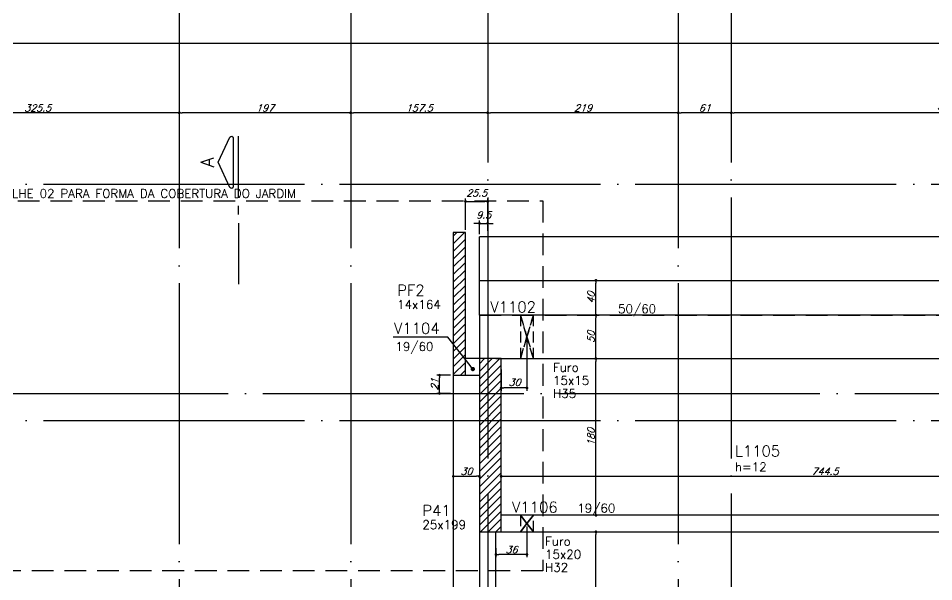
# Model space of a CAD drawing. Extents: x -4723 to 4922, y -2048 to 2452.
# Drawn here: x 746 to 1798, y 1158 to 1806 of the extents above; entities that cross this region are included whole.
import ezdxf
from ezdxf import colors
from ezdxf.entities.mleader import LeaderData, LeaderLine
from ezdxf.enums import TextEntityAlignment as Align
from ezdxf.math import Vec2, Vec3

# ---------------------------------------------------------------- set-up
doc = ezdxf.new("R2010")
doc.units = 0
doc.header["$LTSCALE"] = 50
doc.header["$MEASUREMENT"] = 0
for name, pattern in [('DASHED', [0.75, 0.5, -0.25]), ('EIXO', [6.8, 6, -0.4, 0, -0.4]), ('HIDDEN', [0.375, 0.25, -0.125])]:
    doc.linetypes.add(name, pattern=pattern)
doc.layers.get('0').update_dxf_attribs({"linetype": 'CONTINUOUS'})
doc.layers.get('DEFPOINTS').update_dxf_attribs({"linetype": 'CONTINUOUS'})
for name, color, linetype in [('242', 3, 'CONTINUOUS'), ('71', 6, 'CONTINUOUS'), ('F-AUX-RED', 1, 'CONTINUOUS'), ('F-CORTE-INDICAÇÃO', 4, 'CONTINUOUS'), ('F-COTAS', 106, 'CONTINUOUS'), ('F-COTAS-FUROS', 50, 'CONTINUOUS'), ('F-EIXO', 12, 'EIXO'), ('F-FURO-PAREDE', 2, 'HIDDEN'), ('F-FURO-PAREDE-TEXTOS', 2, 'CONTINUOUS'), ('F-LAJES', 3, 'CONTINUOUS'), ('F-LAJES-DIM', 2, 'CONTINUOUS'), ('F-LAJES-NOME', 4, 'CONTINUOUS'), ('F-PILARES-DIM', 172, 'CONTINUOUS'), ('F-PILARES-HACH', 174, 'CONTINUOUS'), ('F-PILARES-NOME', 170, 'CONTINUOUS'), ('F-PILARES-S', 170, 'CONTINUOUS'), ('F-TEXTO', 6, 'CONTINUOUS'), ('F-VIGAS', 3, 'CONTINUOUS'), ('F-VIGAS-DIM', 2, 'CONTINUOUS'), ('F-VIGAS-NOME', 4, 'CONTINUOUS')]:
    doc.layers.add(name, color=color, linetype=linetype)
doc.styles.add('CP-TEXT-INCL', font='simplex.shx', dxfattribs={"oblique": 20})
doc.styles.add('MCP', font='simplex.shx')
doc.styles.add('ROMANS', font='simplex.shx')
doc.styles.get("Standard").update_dxf_attribs({"font": 'simplex.shx'})
doc.dimstyles.new('CP-COTAS-50', dxfattribs={"dimscale": 0.64, "dimtxt": 12.5, "dimasz": 5, "dimexe": 5, "dimexo": 5, "dimgap": 2.5, "dimtad": 1, "dimdec": 1, "dimdsep": 46, "dimtxsty": 'CP-TEXT-INCL', "dimblk1": 'DOT', "dimblk2": 'DOT', "dimsah": 1, "dimcen": 9, "dimclrd": 256, "dimclre": 256, "dimclrt": 256, "dimadec": 0, "dimazin": 0, "dimtfac": 1, "dimtdec": 1, "dimtmove": 2, "dimatfit": 3, "dimldrblk": 'DOT', "dimfxl": 0, "dimtolj": 1, "dimarcsym": 0})

# ---------------------------------------------------------------- blocks, each defined once
blk = doc.blocks.new('_DOT')
at = {"color": 0, "linetype": 'ByBlock'}
blk.add_line((-0.5, 0), (-1, 0), dxfattribs=at)
at = {"color": 0, "linetype": 'ByBlock', "const_width": 0.5}
blk.add_lwpolyline([(-0.25, 0, 1), (0.25, 0, 1)], format="xyb", close=True, dxfattribs=at)
blk = doc.blocks.new('*D59')
at = {"layer": 'DEFPOINTS', "color": 0, "linetype": 'Continuous', "transparency": 16777216}
for p in [(1409.9, 1215.5), (1409.9, 1215.5), (1409.9, 664.5)]:
    blk.add_point(p, dxfattribs=at)
at = {"layer": 'F-COTAS', "linetype": 'Continuous', "lineweight": -2, "transparency": 16777216}
blk.add_line((1409.9, 667.7), (1409.9, 1212.3), dxfattribs=at)
at = {"layer": 'F-COTAS', "linetype": 'Continuous', "lineweight": -2, "transparency": 16777216, "xscale": 3.2, "yscale": 3.2, "zscale": 3.2}
for p, rotation in [((1409.9, 1215.5), 90), ((1409.9, 664.5), 270)]:
    blk.add_blockref('_DOT', p, dxfattribs=dict(at, rotation=rotation))
at = {"layer": 'F-COTAS', "linetype": 'Continuous', "transparency": 16777216, "insert": (1404.3, 940), "char_height": 8, "attachment_point": 5, "rotation": 90, "style": 'CP-TEXT-INCL'}
blk.add_mtext('\\A1;551', dxfattribs=at)
blk = doc.blocks.new('*D60')
at = {"layer": 'DEFPOINTS', "color": 0, "linetype": 'Continuous', "transparency": 16777216}
for p in [(1409.9, 1414.5), (1409.9, 1414.5), (1409.9, 1234.5)]:
    blk.add_point(p, dxfattribs=at)
at = {"layer": 'F-COTAS', "linetype": 'Continuous', "lineweight": -2, "transparency": 16777216}
blk.add_line((1409.9, 1237.7), (1409.9, 1411.3), dxfattribs=at)
at = {"layer": 'F-COTAS', "linetype": 'Continuous', "lineweight": -2, "transparency": 16777216, "xscale": 3.2, "yscale": 3.2, "zscale": 3.2}
for p, rotation in [((1409.9, 1414.5), 90), ((1409.9, 1234.5), 270)]:
    blk.add_blockref('_DOT', p, dxfattribs=dict(at, rotation=rotation))
at = {"layer": 'F-COTAS', "linetype": 'Continuous', "transparency": 16777216, "insert": (1404.3, 1324.5), "char_height": 8, "attachment_point": 5, "rotation": 90, "style": 'CP-TEXT-INCL'}
blk.add_mtext('\\A1;180', dxfattribs=at)
blk = doc.blocks.new('*D61')
at = {"layer": 'DEFPOINTS', "color": 0, "linetype": 'Continuous', "transparency": 16777216}
for p in [(1409.9, 1464.5), (1409.9, 1464.5), (1409.9, 1414.5)]:
    blk.add_point(p, dxfattribs=at)
at = {"layer": 'F-COTAS', "linetype": 'Continuous', "lineweight": -2, "transparency": 16777216}
blk.add_line((1409.9, 1417.7), (1409.9, 1461.3), dxfattribs=at)
at = {"layer": 'F-COTAS', "linetype": 'Continuous', "lineweight": -2, "transparency": 16777216, "xscale": 3.2, "yscale": 3.2, "zscale": 3.2}
for p, rotation in [((1409.9, 1464.5), 90), ((1409.9, 1414.5), 270)]:
    blk.add_blockref('_DOT', p, dxfattribs=dict(at, rotation=rotation))
at = {"layer": 'F-COTAS', "linetype": 'Continuous', "transparency": 16777216, "insert": (1404.3, 1439.5), "char_height": 8, "attachment_point": 5, "rotation": 90, "style": 'CP-TEXT-INCL'}
blk.add_mtext('\\A1;50', dxfattribs=at)
blk = doc.blocks.new('*D62')
at = {"layer": 'DEFPOINTS', "color": 0, "linetype": 'Continuous', "transparency": 16777216}
for p in [(1409.9, 1504.5), (1409.9, 1504.5), (1409.9, 1464.5)]:
    blk.add_point(p, dxfattribs=at)
at = {"layer": 'F-COTAS', "linetype": 'Continuous', "lineweight": -2, "transparency": 16777216}
blk.add_line((1409.9, 1467.7), (1409.9, 1501.3), dxfattribs=at)
at = {"layer": 'F-COTAS', "linetype": 'Continuous', "lineweight": -2, "transparency": 16777216, "xscale": 3.2, "yscale": 3.2, "zscale": 3.2}
for p, rotation in [((1409.9, 1504.5), 90), ((1409.9, 1464.5), 270)]:
    blk.add_blockref('_DOT', p, dxfattribs=dict(at, rotation=rotation))
at = {"layer": 'F-COTAS', "linetype": 'Continuous', "transparency": 16777216, "insert": (1404.3, 1484.5), "char_height": 8, "attachment_point": 5, "rotation": 90, "style": 'CP-TEXT-INCL'}
blk.add_mtext('\\A1;40', dxfattribs=at)
blk = doc.blocks.new('*D95')
at = {"layer": 'DEFPOINTS', "color": 0, "linetype": 'Continuous', "transparency": 16777216}
for p in [(1246, 1279.3), (1276, 1279.3), (1276, 1279.3)]:
    blk.add_point(p, dxfattribs=at)
at = {"layer": 'F-COTAS', "linetype": 'Continuous', "lineweight": -2, "transparency": 16777216}
blk.add_line((1249.2, 1279.3), (1272.8, 1279.3), dxfattribs=at)
at = {"layer": 'F-COTAS', "linetype": 'Continuous', "lineweight": -2, "transparency": 16777216, "xscale": 3.2, "yscale": 3.2, "zscale": 3.2, "rotation": 180}
blk.add_blockref('_DOT', (1246, 1279.3), dxfattribs=at)
at = {"layer": 'F-COTAS', "linetype": 'Continuous', "lineweight": -2, "transparency": 16777216, "xscale": 3.2, "yscale": 3.2, "zscale": 3.2}
blk.add_blockref('_DOT', (1276, 1279.3), dxfattribs=at)
at = {"layer": 'F-COTAS', "linetype": 'Continuous', "transparency": 16777216, "insert": (1261, 1284.9), "char_height": 8, "attachment_point": 5, "style": 'CP-TEXT-INCL'}
blk.add_mtext('\\A1;30', dxfattribs=at)
blk = doc.blocks.new('*D96')
at = {"layer": 'DEFPOINTS', "color": 0, "linetype": 'Continuous', "transparency": 16777216}
for p in [(1301, 1279.3), (2045.5, 1279.3), (2045.5, 1279.3)]:
    blk.add_point(p, dxfattribs=at)
at = {"layer": 'F-COTAS', "linetype": 'Continuous', "lineweight": -2, "transparency": 16777216}
blk.add_line((1304.2, 1279.3), (2042.3, 1279.3), dxfattribs=at)
at = {"layer": 'F-COTAS', "linetype": 'Continuous', "lineweight": -2, "transparency": 16777216, "xscale": 3.2, "yscale": 3.2, "zscale": 3.2, "rotation": 180}
blk.add_blockref('_DOT', (1301, 1279.3), dxfattribs=at)
at = {"layer": 'F-COTAS', "linetype": 'Continuous', "lineweight": -2, "transparency": 16777216, "xscale": 3.2, "yscale": 3.2, "zscale": 3.2}
blk.add_blockref('_DOT', (2045.5, 1279.3), dxfattribs=at)
at = {"layer": 'F-COTAS', "linetype": 'Continuous', "transparency": 16777216, "insert": (1673.2, 1284.9), "char_height": 8, "attachment_point": 5, "style": 'CP-TEXT-INCL'}
blk.add_mtext('\\A1;744.5', dxfattribs=at)
blk = doc.blocks.new('*U150')
at = {"layer": 'F-EIXO'}
blk.add_line((0, 0), (0, -2753.4852), dxfattribs=at)
at = {"layer": 'F-TEXTO', "style": 'ROMANS'}
blk.add_attdef('EIXO', text='', height=17.5, rotation=360, dxfattribs=at).set_placement((0, 28.2072), align=Align.MIDDLE_CENTER)
blk = doc.blocks.new('*U156')
at = {"layer": 'F-EIXO'}
blk.add_line((0, 0), (7197, 0), dxfattribs=at)
at = {"layer": 'F-TEXTO', "style": 'ROMANS'}
blk.add_attdef('EIXO', text='', height=17.5, dxfattribs=at).set_placement((-28.2072, 0), align=Align.MIDDLE_CENTER)
blk = doc.blocks.new('*U157')
at = {"layer": 'F-EIXO'}
blk.add_line((0, 0), (7285, 0), dxfattribs=at)
at = {"layer": 'F-TEXTO', "style": 'ROMANS'}
blk.add_attdef('EIXO', text='', height=17.5, dxfattribs=at).set_placement((-28.2072, 0), align=Align.MIDDLE_CENTER)
blk = doc.blocks.new('*U161')
at = {"layer": 'F-EIXO'}
blk.add_line((0, 0), (0, -2655), dxfattribs=at)
at = {"layer": 'F-TEXTO', "style": 'ROMANS'}
blk.add_attdef('EIXO', text='', height=17.5, rotation=360, dxfattribs=at).set_placement((0, 28.2), align=Align.MIDDLE_CENTER)
blk = doc.blocks.new('*U177')
at = {"layer": 'F-EIXO'}
blk.add_line((0, 0), (0, -2655), dxfattribs=at)
at = {"layer": 'F-TEXTO', "style": 'ROMANS'}
blk.add_attdef('EIXO', text='', height=17.5, rotation=360, dxfattribs=at).set_placement((0, 28.2), align=Align.MIDDLE_CENTER)
blk = doc.blocks.new('*U170')
at = {"layer": 'F-EIXO'}
blk.add_line((0, 0), (7197, 0), dxfattribs=at)
at = {"layer": 'F-TEXTO', "style": 'ROMANS'}
blk.add_attdef('EIXO', text='', height=17.5, dxfattribs=at).set_placement((-28.2072, 0), align=Align.MIDDLE_CENTER)
blk = doc.blocks.new('*U171')
at = {"layer": 'F-EIXO'}
blk.add_line((0, 0), (0, -2655), dxfattribs=at)
at = {"layer": 'F-TEXTO', "style": 'ROMANS'}
blk.add_attdef('EIXO', text='', height=17.5, rotation=360, dxfattribs=at).set_placement((0, 28.2), align=Align.MIDDLE_CENTER)
blk = doc.blocks.new('*U178')
at = {"layer": 'F-EIXO'}
blk.add_line((0, 0), (0, -2753.4852), dxfattribs=at)
at = {"layer": 'F-TEXTO', "style": 'ROMANS'}
blk.add_attdef('EIXO', text='', height=17.5, rotation=360, dxfattribs=at).set_placement((0, 28.2072), align=Align.MIDDLE_CENTER)
blk = doc.blocks.new('*D231')
at = {"layer": 'DEFPOINTS', "color": 0, "linetype": 'Continuous', "transparency": 16777216}
for p in [(3259.5, 1776.9), (-3490, 1504.5), (3259.5, 1504.5)]:
    blk.add_point(p, dxfattribs=at)
at = {"layer": 'F-COTAS', "linetype": 'Continuous', "lineweight": -2, "transparency": 16777216}
for p, q in [((-3490, 1507.7), (-3490, 1780.1)), ((3259.5, 1507.7), (3259.5, 1780.1)), ((-3486.8, 1776.9), (3256.3, 1776.9))]:
    blk.add_line(p, q, dxfattribs=at)
at = {"layer": 'F-COTAS', "linetype": 'Continuous', "lineweight": -2, "transparency": 16777216, "xscale": 3.2, "yscale": 3.2, "zscale": 3.2, "rotation": 180}
blk.add_blockref('_DOT', (-3490, 1776.9), dxfattribs=at)
at = {"layer": 'F-COTAS', "linetype": 'Continuous', "lineweight": -2, "transparency": 16777216, "xscale": 3.2, "yscale": 3.2, "zscale": 3.2}
blk.add_blockref('_DOT', (3259.5, 1776.9), dxfattribs=at)
at = {"layer": 'F-COTAS', "linetype": 'Continuous', "transparency": 16777216, "insert": (-115.2, 1782.5), "char_height": 8, "attachment_point": 5, "style": 'CP-TEXT-INCL'}
blk.add_mtext('\\A1;6749.5', dxfattribs=at)
blk = doc.blocks.new('*D236')
at = {"layer": 'DEFPOINTS', "color": 0, "linetype": 'Continuous', "transparency": 16777216}
for p in [(1565.5, 1697.1), (1565.5, 1697.1), (2057.5, 1697.1)]:
    blk.add_point(p, dxfattribs=at)
at = {"layer": 'F-COTAS', "linetype": 'Continuous', "lineweight": -2, "transparency": 16777216}
blk.add_line((2054.3, 1697.1), (1568.7, 1697.1), dxfattribs=at)
at = {"layer": 'F-COTAS', "linetype": 'Continuous', "lineweight": -2, "transparency": 16777216, "xscale": 3.2, "yscale": 3.2, "zscale": 3.2, "rotation": 180}
blk.add_blockref('_DOT', (1565.5, 1697.1), dxfattribs=at)
at = {"layer": 'F-COTAS', "linetype": 'Continuous', "lineweight": -2, "transparency": 16777216, "xscale": 3.2, "yscale": 3.2, "zscale": 3.2}
blk.add_blockref('_DOT', (2057.5, 1697.1), dxfattribs=at)
at = {"layer": 'F-COTAS', "linetype": 'Continuous', "transparency": 16777216, "insert": (1811.5, 1702.7), "char_height": 8, "attachment_point": 5, "style": 'CP-TEXT-INCL'}
blk.add_mtext('\\A1;492', dxfattribs=at)
blk = doc.blocks.new('*D237')
at = {"layer": 'DEFPOINTS', "color": 0, "linetype": 'Continuous', "transparency": 16777216}
for p in [(1504.5, 1697.1), (1504.5, 1697.1), (1565.5, 1697.1)]:
    blk.add_point(p, dxfattribs=at)
at = {"layer": 'F-COTAS', "linetype": 'Continuous', "lineweight": -2, "transparency": 16777216}
blk.add_line((1562.3, 1697.1), (1507.7, 1697.1), dxfattribs=at)
at = {"layer": 'F-COTAS', "linetype": 'Continuous', "lineweight": -2, "transparency": 16777216, "xscale": 3.2, "yscale": 3.2, "zscale": 3.2, "rotation": 180}
blk.add_blockref('_DOT', (1504.5, 1697.1), dxfattribs=at)
at = {"layer": 'F-COTAS', "linetype": 'Continuous', "lineweight": -2, "transparency": 16777216, "xscale": 3.2, "yscale": 3.2, "zscale": 3.2}
blk.add_blockref('_DOT', (1565.5, 1697.1), dxfattribs=at)
at = {"layer": 'F-COTAS', "linetype": 'Continuous', "transparency": 16777216, "insert": (1535, 1702.7), "char_height": 8, "attachment_point": 5, "style": 'CP-TEXT-INCL'}
blk.add_mtext('\\A1;61', dxfattribs=at)
blk = doc.blocks.new('*D238')
at = {"layer": 'DEFPOINTS', "color": 0, "linetype": 'Continuous', "transparency": 16777216}
for p in [(1285.5, 1697.1), (1285.5, 1697.1), (1504.5, 1697.1)]:
    blk.add_point(p, dxfattribs=at)
at = {"layer": 'F-COTAS', "linetype": 'Continuous', "lineweight": -2, "transparency": 16777216}
blk.add_line((1501.3, 1697.1), (1288.7, 1697.1), dxfattribs=at)
at = {"layer": 'F-COTAS', "linetype": 'Continuous', "lineweight": -2, "transparency": 16777216, "xscale": 3.2, "yscale": 3.2, "zscale": 3.2, "rotation": 180}
blk.add_blockref('_DOT', (1285.5, 1697.1), dxfattribs=at)
at = {"layer": 'F-COTAS', "linetype": 'Continuous', "lineweight": -2, "transparency": 16777216, "xscale": 3.2, "yscale": 3.2, "zscale": 3.2}
blk.add_blockref('_DOT', (1504.5, 1697.1), dxfattribs=at)
at = {"layer": 'F-COTAS', "linetype": 'Continuous', "transparency": 16777216, "insert": (1395, 1702.7), "char_height": 8, "attachment_point": 5, "style": 'CP-TEXT-INCL'}
blk.add_mtext('\\A1;219', dxfattribs=at)
blk = doc.blocks.new('*D239')
at = {"layer": 'DEFPOINTS', "color": 0, "linetype": 'Continuous', "transparency": 16777216}
for p in [(1128, 1697.1), (1128, 1697.1), (1285.5, 1697.1)]:
    blk.add_point(p, dxfattribs=at)
at = {"layer": 'F-COTAS', "linetype": 'Continuous', "lineweight": -2, "transparency": 16777216}
blk.add_line((1282.3, 1697.1), (1131.2, 1697.1), dxfattribs=at)
at = {"layer": 'F-COTAS', "linetype": 'Continuous', "lineweight": -2, "transparency": 16777216, "xscale": 3.2, "yscale": 3.2, "zscale": 3.2, "rotation": 180}
blk.add_blockref('_DOT', (1128, 1697.1), dxfattribs=at)
at = {"layer": 'F-COTAS', "linetype": 'Continuous', "lineweight": -2, "transparency": 16777216, "xscale": 3.2, "yscale": 3.2, "zscale": 3.2}
blk.add_blockref('_DOT', (1285.5, 1697.1), dxfattribs=at)
at = {"layer": 'F-COTAS', "linetype": 'Continuous', "transparency": 16777216, "insert": (1206.8, 1702.7), "char_height": 8, "attachment_point": 5, "style": 'CP-TEXT-INCL'}
blk.add_mtext('\\A1;157.5', dxfattribs=at)
blk = doc.blocks.new('*D240')
at = {"layer": 'DEFPOINTS', "color": 0, "linetype": 'Continuous', "transparency": 16777216}
for p in [(931, 1697.1), (931, 1697.1), (1128, 1697.1)]:
    blk.add_point(p, dxfattribs=at)
at = {"layer": 'F-COTAS', "linetype": 'Continuous', "lineweight": -2, "transparency": 16777216}
blk.add_line((1124.8, 1697.1), (934.2, 1697.1), dxfattribs=at)
at = {"layer": 'F-COTAS', "linetype": 'Continuous', "lineweight": -2, "transparency": 16777216, "xscale": 3.2, "yscale": 3.2, "zscale": 3.2, "rotation": 180}
blk.add_blockref('_DOT', (931, 1697.1), dxfattribs=at)
at = {"layer": 'F-COTAS', "linetype": 'Continuous', "lineweight": -2, "transparency": 16777216, "xscale": 3.2, "yscale": 3.2, "zscale": 3.2}
blk.add_blockref('_DOT', (1128, 1697.1), dxfattribs=at)
at = {"layer": 'F-COTAS', "linetype": 'Continuous', "transparency": 16777216, "insert": (1029.5, 1702.7), "char_height": 8, "attachment_point": 5, "style": 'CP-TEXT-INCL'}
blk.add_mtext('\\A1;197', dxfattribs=at)
blk = doc.blocks.new('*D241')
at = {"layer": 'DEFPOINTS', "color": 0, "linetype": 'Continuous', "transparency": 16777216}
for p in [(605.5, 1697.1), (605.5, 1697.1), (931, 1697.1)]:
    blk.add_point(p, dxfattribs=at)
at = {"layer": 'F-COTAS', "linetype": 'Continuous', "lineweight": -2, "transparency": 16777216}
blk.add_line((927.8, 1697.1), (608.7, 1697.1), dxfattribs=at)
at = {"layer": 'F-COTAS', "linetype": 'Continuous', "lineweight": -2, "transparency": 16777216, "xscale": 3.2, "yscale": 3.2, "zscale": 3.2, "rotation": 180}
blk.add_blockref('_DOT', (605.5, 1697.1), dxfattribs=at)
at = {"layer": 'F-COTAS', "linetype": 'Continuous', "lineweight": -2, "transparency": 16777216, "xscale": 3.2, "yscale": 3.2, "zscale": 3.2}
blk.add_blockref('_DOT', (931, 1697.1), dxfattribs=at)
at = {"layer": 'F-COTAS', "linetype": 'Continuous', "transparency": 16777216, "insert": (768.2, 1702.7), "char_height": 8, "attachment_point": 5, "style": 'CP-TEXT-INCL'}
blk.add_mtext('\\A1;325.5', dxfattribs=at)
blk = doc.blocks.new('*D264')
at = {"layer": 'DEFPOINTS', "color": 0, "linetype": 'Continuous', "transparency": 16777216}
for p in [(1285.5, 1595.2), (1260, 1559.5), (1285.5, 1563.1)]:
    blk.add_point(p, dxfattribs=at)
at = {"layer": 'F-COTAS', "linetype": 'Continuous', "lineweight": -2, "transparency": 16777216}
for p, q in [((1260, 1562.7), (1260, 1598.4)), ((1263.2, 1595.2), (1282.3, 1595.2)), ((1285.5, 1566.3), (1285.5, 1598.4))]:
    blk.add_line(p, q, dxfattribs=at)
at = {"layer": 'F-COTAS', "linetype": 'Continuous', "lineweight": -2, "transparency": 16777216, "xscale": 3.2, "yscale": 3.2, "zscale": 3.2, "rotation": 180}
blk.add_blockref('_DOT', (1260, 1595.2), dxfattribs=at)
at = {"layer": 'F-COTAS', "linetype": 'Continuous', "lineweight": -2, "transparency": 16777216, "xscale": 3.2, "yscale": 3.2, "zscale": 3.2}
blk.add_blockref('_DOT', (1285.5, 1595.2), dxfattribs=at)
at = {"layer": 'F-COTAS', "linetype": 'Continuous', "transparency": 16777216, "insert": (1272.8, 1604.8), "char_height": 8, "attachment_point": 5, "style": 'CP-TEXT-INCL'}
blk.add_mtext('\\A1;25.5', dxfattribs=at)
blk = doc.blocks.new('*D265')
at = {"layer": 'DEFPOINTS', "color": 0, "linetype": 'Continuous', "transparency": 16777216}
for p in [(1285.5, 1570), (1285.5, 1558.2), (1276, 1554.5)]:
    blk.add_point(p, dxfattribs=at)
at = {"layer": 'F-COTAS', "linetype": 'Continuous', "lineweight": -2, "transparency": 16777216}
for p, q in [((1272.8, 1570), (1269.6, 1570)), ((1276, 1557.7), (1276, 1573.2)), ((1276, 1570), (1285.5, 1570)), ((1285.5, 1561.4), (1285.5, 1573.2)), ((1288.7, 1570), (1291.9, 1570))]:
    blk.add_line(p, q, dxfattribs=at)
at = {"layer": 'F-COTAS', "linetype": 'Continuous', "lineweight": -2, "transparency": 16777216, "xscale": 3.2, "yscale": 3.2, "zscale": 3.2}
blk.add_blockref('_DOT', (1276, 1570), dxfattribs=at)
at = {"layer": 'F-COTAS', "linetype": 'Continuous', "lineweight": -2, "transparency": 16777216, "xscale": 3.2, "yscale": 3.2, "zscale": 3.2, "rotation": 180}
blk.add_blockref('_DOT', (1285.5, 1570), dxfattribs=at)
at = {"layer": 'F-COTAS', "linetype": 'Continuous', "transparency": 16777216, "insert": (1280.8, 1579.6), "char_height": 8, "attachment_point": 5, "style": 'CP-TEXT-INCL'}
blk.add_mtext('\\A1;9.5', dxfattribs=at)
blk = doc.blocks.new('*D266')
at = {"layer": 'DEFPOINTS', "color": 0, "linetype": 'Continuous', "transparency": 16777216}
for p in [(1230.1, 1395.5), (1246, 1395.5), (1246, 1374.5)]:
    blk.add_point(p, dxfattribs=at)
at = {"layer": 'F-COTAS', "linetype": 'Continuous', "lineweight": -2, "transparency": 16777216}
for p, q in [((1242.8, 1395.5), (1226.9, 1395.5)), ((1230.1, 1377.7), (1230.1, 1392.3)), ((1242.8, 1374.5), (1226.9, 1374.5))]:
    blk.add_line(p, q, dxfattribs=at)
at = {"layer": 'F-COTAS', "linetype": 'Continuous', "lineweight": -2, "transparency": 16777216, "xscale": 3.2, "yscale": 3.2, "zscale": 3.2}
for p, rotation in [((1230.1, 1395.5), 90), ((1230.1, 1374.5), 270)]:
    blk.add_blockref('_DOT', p, dxfattribs=dict(at, rotation=rotation))
at = {"layer": 'F-COTAS', "linetype": 'Continuous', "transparency": 16777216, "insert": (1224.5, 1385), "char_height": 8, "attachment_point": 5, "rotation": 90, "style": 'CP-TEXT-INCL'}
blk.add_mtext('\\A1;21', dxfattribs=at)
blk = doc.blocks.new('*U11')
at = {"layer": 'F-CORTE-INDICAÇÃO'}
for p, q in [((-100, 0), (-170, 0)), ((-80, 0), (-90, 0)), ((-70, 0), (0, 0))]:
    blk.add_line(p, q, dxfattribs=at)
blk.add_lwpolyline([(-112, 6, 0.802585), (-111.2, 9.8), (-140, 23.3), (-168.8, 9.8, 0.802585), (-168, 6)], format="xyb", close=True, dxfattribs=at)
at = {"layer": 'F-CORTE-INDICAÇÃO', "style": 'ROMANS'}
blk.add_attdef('CORTE', text='', height=15, dxfattribs=at).set_placement((-140, 35.8), align=Align.MIDDLE_CENTER)
at = {"layer": 'F-CORTE-INDICAÇÃO', "color": 2, "style": 'ROMANS'}
blk.add_attdef('FOLHA', text='', height=12, dxfattribs=at).set_placement((-140, -10), align=Align.MIDDLE_CENTER)
blk = doc.blocks.new('*D535')
at = {"layer": 'DEFPOINTS', "color": 0, "linetype": 'Continuous', "transparency": 16777216}
for p in [(1330.6, 1439.5), (1301, 1405.4), (1301, 1380.9)]:
    blk.add_point(p, dxfattribs=at)
at = {"layer": 'F-COTAS-FUROS', "linetype": 'Continuous', "lineweight": -2, "transparency": 16777216}
for p, q in [((1330.6, 1436.3), (1330.6, 1377.7)), ((1301, 1402.2), (1301, 1377.7)), ((1327.4, 1380.9), (1304.2, 1380.9))]:
    blk.add_line(p, q, dxfattribs=at)
at = {"layer": 'F-COTAS-FUROS', "linetype": 'Continuous', "lineweight": -2, "transparency": 16777216, "xscale": 3.2, "yscale": 3.2, "zscale": 3.2, "rotation": 180}
blk.add_blockref('_DOT', (1301, 1380.9), dxfattribs=at)
at = {"layer": 'F-COTAS-FUROS', "linetype": 'Continuous', "lineweight": -2, "transparency": 16777216, "xscale": 3.2, "yscale": 3.2, "zscale": 3.2}
blk.add_blockref('_DOT', (1330.6, 1380.9), dxfattribs=at)
at = {"layer": 'F-COTAS-FUROS', "linetype": 'Continuous', "transparency": 16777216, "insert": (1316.3, 1387.3), "char_height": 8, "attachment_point": 5, "style": 'CP-TEXT-INCL'}
blk.add_mtext('\\A1;30', dxfattribs=at)
blk = doc.blocks.new('*D536')
at = {"layer": 'DEFPOINTS', "color": 0, "linetype": 'Continuous', "transparency": 16777216}
for p in [(1330.6, 1225), (1295, 1199.8), (1295, 1189.4)]:
    blk.add_point(p, dxfattribs=at)
at = {"layer": 'F-COTAS-FUROS', "linetype": 'Continuous', "lineweight": -2, "transparency": 16777216}
for p, q in [((1330.6, 1221.8), (1330.6, 1186.2)), ((1295, 1196.6), (1295, 1186.2)), ((1327.4, 1189.4), (1298.2, 1189.4))]:
    blk.add_line(p, q, dxfattribs=at)
at = {"layer": 'F-COTAS-FUROS', "linetype": 'Continuous', "lineweight": -2, "transparency": 16777216, "xscale": 3.2, "yscale": 3.2, "zscale": 3.2, "rotation": 180}
blk.add_blockref('_DOT', (1295, 1189.4), dxfattribs=at)
at = {"layer": 'F-COTAS-FUROS', "linetype": 'Continuous', "lineweight": -2, "transparency": 16777216, "xscale": 3.2, "yscale": 3.2, "zscale": 3.2}
blk.add_blockref('_DOT', (1330.6, 1189.4), dxfattribs=at)
at = {"layer": 'F-COTAS-FUROS', "linetype": 'Continuous', "transparency": 16777216, "insert": (1312.8, 1195), "char_height": 8, "attachment_point": 5, "style": 'CP-TEXT-INCL'}
blk.add_mtext('\\A1;36', dxfattribs=at)

msp = doc.modelspace()

# ---------------------------------------------------------------- hatches: boundary and pattern name
at = {"layer": 'F-PILARES-HACH', "linetype": 'Continuous'}
h = msp.add_hatch(dxfattribs=at)
h.set_pattern_fill('ANSI31', color=256, scale=50, style=0)
h.paths.add_polyline_path([(1246, 1395.5), (1260, 1395.5), (1260, 1559.5), (1246, 1559.5)], flags=16)
h = msp.add_hatch(dxfattribs=at)
h.set_pattern_fill('ANSI31', color=256, scale=50, style=0)
h.paths.add_polyline_path([(1276, 1215.5), (1301, 1215.5), (1301, 1414.5), (1276, 1414.5)], flags=16)

# ---------------------------------------------------------------- linework, layer by layer
at = {"layer": '242', "linetype": 'Continuous'}
for p, q in [((1253, 1477.5), (1253, 1477.5)), ((1288.5, 1315), (1288.5, 1315))]:
    msp.add_line(p, q, dxfattribs=at)
at = {"layer": '71', "color": 2}
for p in [(1276, 1504.5), (3259.5, 1554.5)]:
    msp.add_line(p, (1276, 1554.5), dxfattribs=at)
at = {"layer": '71', "color": 1, "linetype": 'DASHED'}
msp.add_line((1276, 1464.5), (3259.5, 1464.5), dxfattribs=at)
msp.add_lwpolyline([(1276, 1464.5), (1276, 1504.5)], dxfattribs=at)
at = {"layer": 'F-AUX-RED', "color": 4, "linetype": 'DASHED'}
msp.add_lwpolyline([(557.805, 1595.868), (1349.013, 1595.868), (1349.013, 1170.54), (557.805, 1170.54)], close=True, dxfattribs=at)
at = {"layer": 'F-FURO-PAREDE'}
for points in [[(1330.6, 1439.5), (1323.1, 1414.5), (1338.1, 1414.5), (1330.6, 1439.5), (1338.1, 1414.5), (1338.1, 1464.5), (1330.6, 1439.5), (1338.1, 1464.5), (1323.1, 1464.5), (1330.6, 1439.5), (1323.1, 1464.5), (1323.1, 1414.5), (1330.6, 1439.5)], [(1330.6, 1225), (1323.1, 1215.5), (1338.1, 1215.5), (1330.6, 1225), (1338.1, 1215.5), (1338.1, 1234.5), (1330.6, 1225), (1338.1, 1234.5), (1323.1, 1234.5), (1330.6, 1225), (1323.1, 1234.5), (1323.1, 1215.5), (1330.6, 1225)]]:
    msp.add_lwpolyline(points, dxfattribs=at)
at = {"layer": 'F-LAJES', "linetype": 'Continuous'}
for p, q in [((1276, 1464.5), (1276, 1504.5)), ((1276, 1504.5), (3259.5, 1504.5)), ((1246, 1395.5), (1246, 664.5))]:
    msp.add_line(p, q, dxfattribs=at)
at = {"layer": 'F-PILARES-S', "linetype": 'Continuous'}
for points in [[(1246, 1395.5), (1260, 1395.5), (1260, 1559.5), (1246, 1559.5), (1246, 1395.5)], [(1276, 1215.5), (1301, 1215.5), (1301, 1414.5), (1276, 1414.5), (1276, 1215.5)]]:
    msp.add_lwpolyline(points, dxfattribs=at)
at = {"layer": 'F-VIGAS'}
for points in [[(1276, 1464.5), (1276, 1414.5)], [(2060.5, 1464.5), (1276, 1464.5)], [(1276, 1414.5), (1260, 1414.5)], [(1295, 1414.5), (2051, 1414.5)], [(1260, 1395.5), (1276, 1395.5)], [(2045.5, 1234.5), (1301, 1234.5)], [(1276, 1215.5), (1276, 984.5)], [(1295, 984.5), (1295, 1215.5)], [(1301, 1215.5), (2045.5, 1215.5)]]:
    msp.add_lwpolyline(points, dxfattribs=at)

# ---------------------------------------------------------------- block references
at = {"layer": 'F-CORTE-INDICAÇÃO', "linetype": 'Continuous'}
ref = msp.add_blockref('*U11', (998.974, 1500.134), dxfattribs=dict(at, xscale=-1, rotation=90))
ref.add_attrib('CORTE', 'A', dxfattribs={"height": 15, "rotation": 90, "style": 'ROMANS'}).set_placement((963.211, 1640.134), align=Align.MIDDLE_CENTER)
at = {"layer": 'F-EIXO', "linetype": 'Continuous'}
for name, p in [('*U178', (1285.5, 1939.842)), ('*U150', (1565.5, 1939.842)), ('*U177', (931, 1841.357)), ('*U171', (1128, 1841.357)), ('*U161', (1504.5, 1841.357)), ('*U170', (-3646.32, 1615)), ('*U157', (-3734.274, 1374.5)), ('*U156', (-3646.32, 1343.5))]:
    msp.add_blockref(name, p, dxfattribs=at)

# ---------------------------------------------------------------- texts
at = {"layer": '71', "color": 2, "style": 'MCP'}
msp.add_text('VER DETALHE 02 PARA FORMA DA COBERTURA DO JARDIM', height=10, dxfattribs=at).set_placement((675.272, 1599.253))
at = {"layer": 'F-FURO-PAREDE-TEXTOS', "linetype": 'Continuous', "style": 'MCP'}
for s, p in [('Furo', (1360.622, 1399.5)), ('15x15', (1360.622, 1384.5)), ('H35', (1360.622, 1369.5)), ('Furo', (1351.429, 1199.63)), ('15x20', (1351.429, 1184.63)), ('H32', (1351.429, 1169.63))]:
    msp.add_text(s, height=10, dxfattribs=at).set_placement(p)
at = {"layer": 'F-LAJES-DIM', "linetype": 'Continuous', "style": 'MCP'}
msp.add_text('h=12', height=10, dxfattribs=at).set_placement((1569.742, 1285.081))
at = {"layer": 'F-LAJES-NOME', "linetype": 'Continuous', "style": 'MCP'}
msp.add_text('L1105', height=12.5, dxfattribs=at).set_placement((1569.742, 1302.081))
at = {"layer": 'F-PILARES-DIM', "linetype": 'Continuous', "style": 'MCP'}
for s, p in [('14x164', (1181.436, 1471.791)), ('25x199', (1210.419, 1218.723))]:
    msp.add_text(s, height=10, dxfattribs=at).set_placement(p)
at = {"layer": 'F-PILARES-NOME', "linetype": 'Continuous', "style": 'MCP'}
for s, p in [('PF2', (1181.436, 1486.791)), ('P41', (1210.419, 1233.723))]:
    msp.add_text(s, height=12.5, dxfattribs=at).set_placement(p)
at = {"layer": 'F-VIGAS-DIM', "linetype": 'Continuous', "style": 'MCP'}
for s, p in [('50/60', (1435.375, 1466.765)), ('19/60', (1179.425, 1423.345)), ('19/60', (1388.5, 1237.625))]:
    msp.add_text(s, height=10, dxfattribs=at).set_placement(p)
at = {"layer": 'F-VIGAS-NOME', "linetype": 'Continuous', "style": 'MCP'}
for s, p in [('V1102', (1288.5, 1467.625)), ('V1104', (1177.78, 1443.067)), ('V1106', (1313.5, 1237.625))]:
    msp.add_text(s, height=12.5, dxfattribs=at).set_placement(p)

# ---------------------------------------------------------------- dimensions: what is measured, and where the dimension line sits
at = {"layer": 'F-COTAS', "linetype": 'Continuous'}
for base, p1, p2, picture, middle in [((3259.5, 1776.883), (-3490, 1504.5), (3259.5, 1504.5), '*D231', (-115.25, 1782.483)), ((605.5, 1697.104), (931, 1697.104), (605.5, 1697.104), '*D241', (768.25, 1702.704)), ((931, 1697.104), (1128, 1697.104), (931, 1697.104), '*D240', (1029.5, 1702.704)), ((1128, 1697.104), (1285.5, 1697.104), (1128, 1697.104), '*D239', (1206.75, 1702.704)), ((1285.5, 1697.104), (1504.5, 1697.104), (1285.5, 1697.104), '*D238', (1395, 1702.704)), ((1504.5, 1697.104), (1565.5, 1697.104), (1504.5, 1697.104), '*D237', (1535, 1702.704)), ((1565.5, 1697.104), (2057.5, 1697.104), (1565.5, 1697.104), '*D236', (1811.5, 1702.704)), ((1285.5, 1595.223), (1260, 1559.5), (1285.5, 1563.13), '*D264', (1272.75, 1604.823)), ((1285.5, 1569.987), (1276, 1554.5), (1285.5, 1558.192), '*D265', (1280.75, 1579.587))]:
    dim = msp.add_linear_dim(base=base, p1=p1, p2=p2, dimstyle='CP-COTAS-50', dxfattribs=at)
    dim.commit()
    dim.dimension.update_dxf_attribs({"geometry": picture, "text_midpoint": middle})
for base, p1, p2, angle, picture, middle in [((1409.876, 1504.5), (1409.876, 1464.5), (1409.876, 1504.5), 270, '*D62', (1404.276, 1484.5)), ((1409.876, 1464.5), (1409.876, 1414.5), (1409.876, 1464.5), 270, '*D61', (1404.276, 1439.5)), ((1409.876, 1414.5), (1409.876, 1234.5), (1409.876, 1414.5), 270, '*D60', (1404.276, 1324.5)), ((1230.068, 1395.5), (1246, 1374.5), (1246, 1395.5), 90, '*D266', (1224.468, 1385)), ((1276, 1279.344), (1246, 1279.344), (1276, 1279.344), 180, '*D95', (1261, 1284.944)), ((2045.5, 1279.344), (1301, 1279.344), (2045.5, 1279.344), 180, '*D96', (1673.25, 1284.944)), ((1409.876, 1215.5), (1409.876, 664.5), (1409.876, 1215.5), 270, '*D59', (1404.276, 940))]:
    dim = msp.add_linear_dim(base=base, p1=p1, p2=p2, angle=angle, dimstyle='CP-COTAS-50', dxfattribs=at)
    dim.commit()
    dim.dimension.update_dxf_attribs({"geometry": picture, "text_midpoint": middle})
at = {"layer": 'F-COTAS-FUROS', "linetype": 'Continuous'}
dim = msp.add_linear_dim(base=(1301, 1380.874), p1=(1330.6, 1439.5), p2=(1301, 1405.371), dimstyle='CP-COTAS-50', override={"dimdec": 0, "dimfxl": 7.5}, dxfattribs=at)
dim.commit()
dim.dimension.update_dxf_attribs({"geometry": '*D535', "text_midpoint": (1316.263, 1387.261), "dimtype": 160})
dim = msp.add_linear_dim(base=(1295, 1189.378), p1=(1330.6, 1225), p2=(1295, 1199.78), dimstyle='CP-COTAS-50', override={"dimdec": 0, "dimfxl": 7.5}, dxfattribs=at)
dim.commit()
dim.dimension.update_dxf_attribs({"geometry": '*D536', "text_midpoint": (1312.8, 1194.978)})

# ---------------------------------------------------------------- leaders
at = {"layer": 'F-AUX-RED', "linetype": 'Continuous'}
ml = msp.add_multileader_mtext('Standard', dxfattribs=at)
ml.set_content('', color=256)
ml.set_leader_properties()
ml.set_arrow_properties(name='DOT')
ml.build(insert=Vec2(0, 0))
ml.multileader.update_dxf_attribs({"text_right_attachment_type": 6, "dogleg_length": 0.36, "arrow_head_size": 5})
ctx = ml.context
ctx.base_point, ctx.char_height, ctx.arrow_head_size, ctx.landing_gap_size, ctx.plane_origin = Vec3(1176.723, 1439.273), 0.18, 5, 0.09, Vec3(1268.44, 1402.52)
ctx.right_attachment, ctx.text_align_type = 6, 2
notes = []
notes.append((ctx, [(0, (1, 1, 0), (1239.757, 1439.183), (-1, 0), 62.854, [(0, [(1268.44, 1402.52)], 0, [])])]))
ctx.mtext.insert, ctx.mtext.alignment, ctx.mtext.flow_direction = Vec3(1176.813, 1439.363), 3, 5
for ctx, leaders in notes:
    for number, flags, end, landing, length, lines in leaders:
        leader = LeaderData()
        leader.index, (leader.has_last_leader_line, leader.has_dogleg_vector, leader.attachment_direction) = number, flags
        leader.last_leader_point, leader.dogleg_vector, leader.dogleg_length = Vec3(end), Vec3(landing), length
        for number, points, colour, breaks in lines:
            line = LeaderLine()
            line.index, line.vertices, line.color, line.breaks = number, Vec3.list(points), colors.encode_raw_color(colour), breaks
            leader.lines.append(line)
        ctx.leaders.append(leader)

doc.saveas('drawing.dxf')
